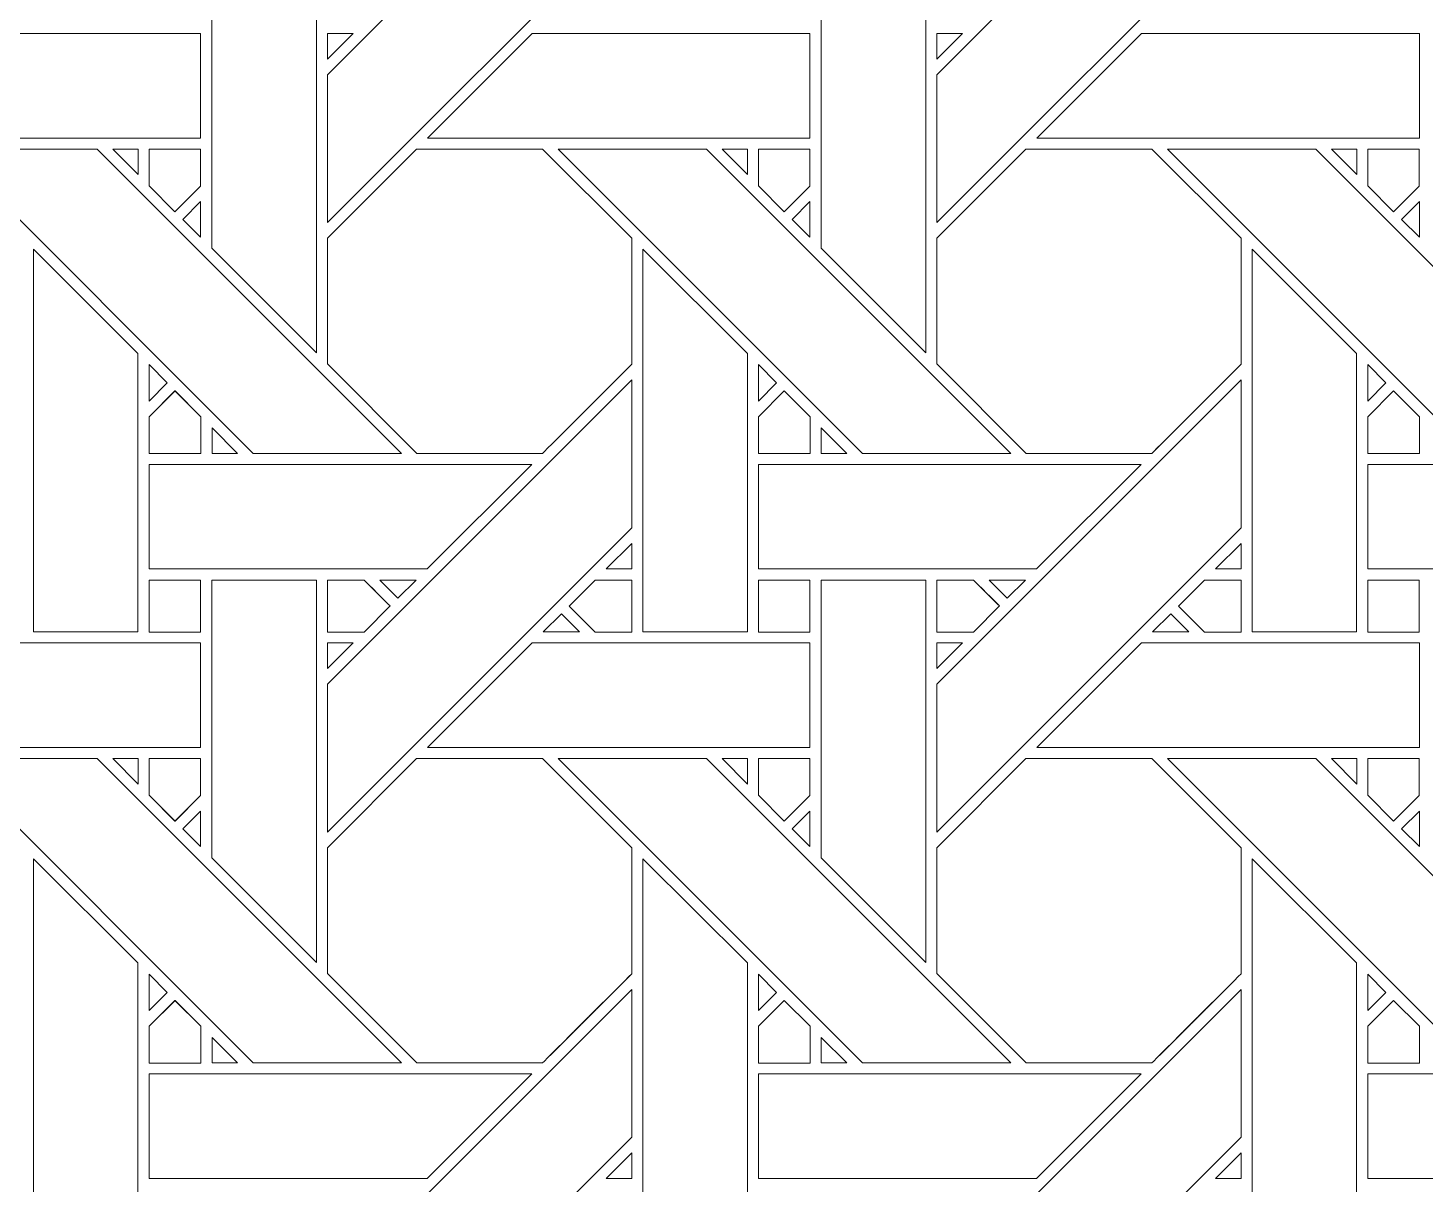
# Model space of a CAD drawing. Header units: inches. Extents: x 3.4 to 21.4, y 0.1 to 18.1.
# Drawn here: x 5.513 to 7.688, y 6.298 to 8.097 of the extents above; entities that cross this region are included whole.
import ezdxf

# ---------------------------------------------------------------- set-up
doc = ezdxf.new("R2010")
doc.units = ezdxf.units.IN
doc.header["$MEASUREMENT"] = 0
doc.layers.add('Design', color=7, linetype='Continuous', lineweight=0)

msp = doc.modelspace()

# ---------------------------------------------------------------- linework, layer by layer
at = {"layer": 'Design'}
for points, knots in [([(12.3829, 18.0948), (7.4123, 18.0948), (3.3829, 14.0653), (3.3829, 9.0948), (3.3829, 4.1242), (7.4123, 0.0948), (12.3829, 0.0948), (17.3534, 0.0948), (21.3829, 4.1242), (21.3829, 9.0948), (21.3829, 14.0653), (17.3534, 18.0948), (12.3829, 18.0948)], [0, 0, 0, 0, 1, 1, 1, 2, 2, 2, 3, 3, 3, 4, 4, 4, 4]), ([(12.3829, 17.2202), (7.8953, 17.2202), (4.2574, 13.5823), (4.2574, 9.0948), (4.2574, 4.6072), (7.8953, 0.9693), (12.3829, 0.9693), (16.8704, 0.9693), (20.5083, 4.6072), (20.5083, 9.0948), (20.5083, 13.5823), (16.8704, 17.2202), (12.3829, 17.2202)], [0, 0, 0, 0, 1, 1, 1, 2, 2, 2, 3, 3, 3, 4, 4, 4, 4]), ([(5.9793, 8.0244), (5.9793, 8.0244), (6.453, 8.498), (6.453, 8.498), (6.453, 8.498), (6.453, 8.2679), (6.453, 8.2679), (6.453, 8.2679), (5.9793, 7.7943), (5.9793, 7.7943), (5.9793, 7.7943), (5.9793, 8.0244), (5.9793, 8.0244)], [0, 0, 0, 0, 1, 1, 1, 2, 2, 2, 3, 3, 3, 4, 4, 4, 4]), ([(6.928, 8.0244), (6.928, 8.0244), (7.4017, 8.498), (7.4017, 8.498), (7.4017, 8.498), (7.4017, 8.2679), (7.4017, 8.2679), (7.4017, 8.2679), (6.928, 7.7943), (6.928, 7.7943), (6.928, 7.7943), (6.928, 8.0244), (6.928, 8.0244)], [0, 0, 0, 0, 1, 1, 1, 2, 2, 2, 3, 3, 3, 4, 4, 4, 4]), ([(5.9622, 8.1865), (5.9622, 8.1865), (5.9622, 7.5914), (5.9622, 7.5914), (5.9622, 7.5914), (5.7992, 7.7543), (5.7992, 7.7543), (5.7992, 7.7543), (5.7992, 8.1865), (5.7992, 8.1865), (5.7992, 8.1865), (5.9622, 8.1865), (5.9622, 8.1865)], [0, 0, 0, 0, 1, 1, 1, 2, 2, 2, 3, 3, 3, 4, 4, 4, 4]), ([(6.9109, 8.1865), (6.9109, 8.1865), (6.9109, 7.5914), (6.9109, 7.5914), (6.9109, 7.5914), (6.748, 7.7543), (6.748, 7.7543), (6.748, 7.7543), (6.748, 8.1865), (6.748, 8.1865), (6.748, 8.1865), (6.9109, 8.1865), (6.9109, 8.1865)], [0, 0, 0, 0, 1, 1, 1, 2, 2, 2, 3, 3, 3, 4, 4, 4, 4]), ([(5.3493, 8.0885), (5.3493, 8.0885), (5.7817, 8.0885), (5.7817, 8.0885), (5.7817, 8.0885), (5.7817, 7.9257), (5.7817, 7.9257), (5.7817, 7.9257), (5.1864, 7.9257), (5.1864, 7.9257), (5.1864, 7.9257), (5.3493, 8.0885), (5.3493, 8.0885)], [0, 0, 0, 0, 1, 1, 1, 2, 2, 2, 3, 3, 3, 4, 4, 4, 4]), ([(6.0191, 8.0885), (6.0191, 8.0885), (5.9793, 8.0487), (5.9793, 8.0487), (5.9793, 8.0487), (5.9793, 8.0885), (5.9793, 8.0885), (5.9793, 8.0885), (6.0191, 8.0885), (6.0191, 8.0885)], [0, 0, 0, 0, 1, 1, 1, 2, 2, 2, 3, 3, 3, 3]), ([(6.298, 8.0885), (6.298, 8.0885), (6.7304, 8.0885), (6.7304, 8.0885), (6.7304, 8.0885), (6.7304, 7.9257), (6.7304, 7.9257), (6.7304, 7.9257), (6.1351, 7.9257), (6.1351, 7.9257), (6.1351, 7.9257), (6.298, 8.0885), (6.298, 8.0885)], [0, 0, 0, 0, 1, 1, 1, 2, 2, 2, 3, 3, 3, 4, 4, 4, 4]), ([(6.9679, 8.0885), (6.9679, 8.0885), (6.928, 8.0487), (6.928, 8.0487), (6.928, 8.0487), (6.928, 8.0885), (6.928, 8.0885), (6.928, 8.0885), (6.9679, 8.0885), (6.9679, 8.0885)], [0, 0, 0, 0, 1, 1, 1, 2, 2, 2, 3, 3, 3, 3]), ([(7.2467, 8.0885), (7.2467, 8.0885), (7.6792, 8.0885), (7.6792, 8.0885), (7.6792, 8.0885), (7.6792, 7.9257), (7.6792, 7.9257), (7.6792, 7.9257), (7.0839, 7.9257), (7.0839, 7.9257), (7.0839, 7.9257), (7.2467, 8.0885), (7.2467, 8.0885)], [0, 0, 0, 0, 1, 1, 1, 2, 2, 2, 3, 3, 3, 4, 4, 4, 4]), ([(5.3897, 7.9086), (5.3897, 7.9086), (5.6207, 7.9086), (5.6207, 7.9086), (5.6207, 7.9086), (6.0943, 7.435), (6.0943, 7.435), (6.0943, 7.435), (5.8633, 7.435), (5.8633, 7.435), (5.8633, 7.435), (5.3897, 7.9086), (5.3897, 7.9086)], [0, 0, 0, 0, 1, 1, 1, 2, 2, 2, 3, 3, 3, 4, 4, 4, 4]), ([(5.6842, 7.9086), (5.6842, 7.9086), (5.6842, 7.8688), (5.6842, 7.8688), (5.6842, 7.8688), (5.6448, 7.9086), (5.6448, 7.9086), (5.6448, 7.9086), (5.6842, 7.9086), (5.6842, 7.9086)], [0, 0, 0, 0, 1, 1, 1, 2, 2, 2, 3, 3, 3, 3]), ([(5.7816, 7.9086), (5.7816, 7.9086), (5.7816, 7.851), (5.7816, 7.851), (5.7816, 7.851), (5.7417, 7.8111), (5.7417, 7.8111), (5.7417, 7.8111), (5.7014, 7.8514), (5.7014, 7.8514), (5.7014, 7.8514), (5.7014, 7.9086), (5.7014, 7.9086), (5.7014, 7.9086), (5.7816, 7.9086), (5.7816, 7.9086)], [0, 0, 0, 0, 1, 1, 1, 2, 2, 2, 3, 3, 3, 4, 4, 4, 5, 5, 5, 5]), ([(5.7417, 7.8111), (5.7417, 7.8111), (5.7014, 7.8514), (5.7014, 7.8514), (5.7014, 7.8514), (5.7014, 7.9086), (5.7014, 7.9086), (5.7014, 7.9086), (5.7816, 7.9086), (5.7816, 7.9086), (5.7816, 7.9086), (5.7816, 7.851), (5.7816, 7.851), (5.7816, 7.851), (5.7417, 7.8111), (5.7417, 7.8111)], [0, 0, 0, 0, 1, 1, 1, 2, 2, 2, 3, 3, 3, 4, 4, 4, 5, 5, 5, 5]), ([(6.118, 7.9086), (6.118, 7.9086), (6.3142, 7.9086), (6.3142, 7.9086), (6.3142, 7.9086), (6.4529, 7.7699), (6.4529, 7.7699), (6.4529, 7.7699), (6.4529, 7.5737), (6.4529, 7.5737), (6.4351, 7.5557), (6.3232, 7.444), (6.3142, 7.435), (6.3142, 7.435), (6.1185, 7.435), (6.1185, 7.435), (6.1185, 7.435), (5.9792, 7.5742), (5.9792, 7.5742), (5.9792, 7.5742), (5.9792, 7.7699), (5.9792, 7.7699), (5.9792, 7.7699), (6.118, 7.9086), (6.118, 7.9086)], [0, 0, 0, 0, 1, 1, 1, 2, 2, 2, 3, 3, 3, 4, 4, 4, 5, 5, 5, 6, 6, 6, 7, 7, 7, 8, 8, 8, 8]), ([(5.9792, 7.7699), (5.9792, 7.7699), (6.118, 7.9086), (6.118, 7.9086), (6.118, 7.9086), (6.3142, 7.9086), (6.3142, 7.9086), (6.3142, 7.9086), (6.4529, 7.7699), (6.4529, 7.7699), (6.4529, 7.7699), (6.4529, 7.5737), (6.4529, 7.5737), (6.4351, 7.5557), (6.3232, 7.444), (6.3142, 7.435), (6.3142, 7.435), (6.1185, 7.435), (6.1185, 7.435), (6.1185, 7.435), (5.9792, 7.5742), (5.9792, 7.5742), (5.9792, 7.5742), (5.9792, 7.7699), (5.9792, 7.7699)], [0, 0, 0, 0, 1, 1, 1, 2, 2, 2, 3, 3, 3, 4, 4, 4, 5, 5, 5, 6, 6, 6, 7, 7, 7, 8, 8, 8, 8]), ([(6.3385, 7.9086), (6.3385, 7.9086), (6.5694, 7.9086), (6.5694, 7.9086), (6.5694, 7.9086), (7.043, 7.435), (7.043, 7.435), (7.043, 7.435), (6.812, 7.435), (6.812, 7.435), (6.812, 7.435), (6.3385, 7.9086), (6.3385, 7.9086)], [0, 0, 0, 0, 1, 1, 1, 2, 2, 2, 3, 3, 3, 4, 4, 4, 4]), ([(6.633, 7.9086), (6.633, 7.9086), (6.633, 7.8688), (6.633, 7.8688), (6.633, 7.8688), (6.5935, 7.9086), (6.5935, 7.9086), (6.5935, 7.9086), (6.633, 7.9086), (6.633, 7.9086)], [0, 0, 0, 0, 1, 1, 1, 2, 2, 2, 3, 3, 3, 3]), ([(6.6501, 7.8514), (6.6501, 7.8514), (6.6501, 7.9086), (6.6501, 7.9086), (6.6501, 7.9086), (6.7304, 7.9086), (6.7304, 7.9086), (6.7304, 7.9086), (6.7304, 7.851), (6.7304, 7.851), (6.7304, 7.851), (6.6904, 7.8111), (6.6904, 7.8111), (6.6904, 7.8111), (6.6501, 7.8514), (6.6501, 7.8514)], [0, 0, 0, 0, 1, 1, 1, 2, 2, 2, 3, 3, 3, 4, 4, 4, 5, 5, 5, 5]), ([(6.6904, 7.8111), (6.6904, 7.8111), (6.6501, 7.8514), (6.6501, 7.8514), (6.6501, 7.8514), (6.6501, 7.9086), (6.6501, 7.9086), (6.6501, 7.9086), (6.7304, 7.9086), (6.7304, 7.9086), (6.7304, 7.9086), (6.7304, 7.851), (6.7304, 7.851), (6.7304, 7.851), (6.6904, 7.8111), (6.6904, 7.8111)], [0, 0, 0, 0, 1, 1, 1, 2, 2, 2, 3, 3, 3, 4, 4, 4, 5, 5, 5, 5]), ([(7.0667, 7.9086), (7.0667, 7.9086), (7.2629, 7.9086), (7.2629, 7.9086), (7.2629, 7.9086), (7.4016, 7.7699), (7.4016, 7.7699), (7.4016, 7.7699), (7.4016, 7.5737), (7.4016, 7.5737), (7.3838, 7.5557), (7.2719, 7.444), (7.2629, 7.435), (7.2629, 7.435), (7.0672, 7.435), (7.0672, 7.435), (7.0672, 7.435), (6.928, 7.5742), (6.928, 7.5742), (6.928, 7.5742), (6.928, 7.7699), (6.928, 7.7699), (6.928, 7.7699), (7.0667, 7.9086), (7.0667, 7.9086)], [0, 0, 0, 0, 1, 1, 1, 2, 2, 2, 3, 3, 3, 4, 4, 4, 5, 5, 5, 6, 6, 6, 7, 7, 7, 8, 8, 8, 8]), ([(6.928, 7.7699), (6.928, 7.7699), (7.0667, 7.9086), (7.0667, 7.9086), (7.0667, 7.9086), (7.2629, 7.9086), (7.2629, 7.9086), (7.2629, 7.9086), (7.4016, 7.7699), (7.4016, 7.7699), (7.4016, 7.7699), (7.4016, 7.5737), (7.4016, 7.5737), (7.3834, 7.5553), (7.2716, 7.4436), (7.2629, 7.435), (7.2629, 7.435), (7.0672, 7.435), (7.0672, 7.435), (7.0672, 7.435), (6.928, 7.5742), (6.928, 7.5742), (6.928, 7.5742), (6.928, 7.7699), (6.928, 7.7699)], [0, 0, 0, 0, 1, 1, 1, 2, 2, 2, 3, 3, 3, 4, 4, 4, 5, 5, 5, 6, 6, 6, 7, 7, 7, 8, 8, 8, 8]), ([(7.2872, 7.9086), (7.2872, 7.9086), (7.5181, 7.9086), (7.5181, 7.9086), (7.5181, 7.9086), (7.9918, 7.435), (7.9918, 7.435), (7.9918, 7.435), (7.7607, 7.435), (7.7607, 7.435), (7.7607, 7.435), (7.2872, 7.9086), (7.2872, 7.9086)], [0, 0, 0, 0, 1, 1, 1, 2, 2, 2, 3, 3, 3, 4, 4, 4, 4]), ([(7.5817, 7.9086), (7.5817, 7.9086), (7.5817, 7.8688), (7.5817, 7.8688), (7.5817, 7.8688), (7.5422, 7.9086), (7.5422, 7.9086), (7.5422, 7.9086), (7.5817, 7.9086), (7.5817, 7.9086)], [0, 0, 0, 0, 1, 1, 1, 2, 2, 2, 3, 3, 3, 3]), ([(7.6791, 7.9086), (7.6791, 7.9086), (7.6791, 7.851), (7.6791, 7.851), (7.6791, 7.851), (7.6392, 7.8111), (7.6392, 7.8111), (7.6392, 7.8111), (7.5988, 7.8514), (7.5988, 7.8514), (7.5988, 7.8514), (7.5988, 7.9086), (7.5988, 7.9086), (7.5988, 7.9086), (7.6791, 7.9086), (7.6791, 7.9086)], [0, 0, 0, 0, 1, 1, 1, 2, 2, 2, 3, 3, 3, 4, 4, 4, 5, 5, 5, 5]), ([(7.6392, 7.8111), (7.6392, 7.8111), (7.5988, 7.8514), (7.5988, 7.8514), (7.5988, 7.8514), (7.5988, 7.9086), (7.5988, 7.9086), (7.5988, 7.9086), (7.6791, 7.9086), (7.6791, 7.9086), (7.6791, 7.9086), (7.6791, 7.851), (7.6791, 7.851), (7.6791, 7.851), (7.6392, 7.8111), (7.6392, 7.8111)], [0, 0, 0, 0, 1, 1, 1, 2, 2, 2, 3, 3, 3, 4, 4, 4, 5, 5, 5, 5]), ([(5.7817, 7.8268), (5.7817, 7.8268), (5.7817, 7.7716), (5.7817, 7.7716), (5.7817, 7.7716), (5.7539, 7.799), (5.7539, 7.799), (5.7539, 7.799), (5.7817, 7.8268), (5.7817, 7.8268)], [0, 0, 0, 0, 1, 1, 1, 2, 2, 2, 3, 3, 3, 3]), ([(6.7304, 7.8268), (6.7304, 7.8268), (6.7304, 7.7716), (6.7304, 7.7716), (6.7304, 7.7716), (6.7027, 7.799), (6.7027, 7.799), (6.7027, 7.799), (6.7304, 7.8268), (6.7304, 7.8268)], [0, 0, 0, 0, 1, 1, 1, 2, 2, 2, 3, 3, 3, 3]), ([(7.6792, 7.8268), (7.6792, 7.8268), (7.6792, 7.7716), (7.6792, 7.7716), (7.6792, 7.7716), (7.6514, 7.799), (7.6514, 7.799), (7.6514, 7.799), (7.6792, 7.8268), (7.6792, 7.8268)], [0, 0, 0, 0, 1, 1, 1, 2, 2, 2, 3, 3, 3, 3]), ([(5.6841, 7.5906), (5.6841, 7.5906), (5.6841, 7.157), (5.6841, 7.157), (5.6841, 7.157), (5.5214, 7.157), (5.5214, 7.157), (5.5214, 7.157), (5.5214, 7.7528), (5.5214, 7.7528), (5.5214, 7.7528), (5.6841, 7.5906), (5.6841, 7.5906)], [0, 0, 0, 0, 1, 1, 1, 2, 2, 2, 3, 3, 3, 4, 4, 4, 4]), ([(6.6329, 7.5906), (6.6329, 7.5906), (6.6329, 7.157), (6.6329, 7.157), (6.6329, 7.157), (6.4701, 7.157), (6.4701, 7.157), (6.4701, 7.157), (6.4701, 7.7528), (6.4701, 7.7528), (6.4701, 7.7528), (6.6329, 7.5906), (6.6329, 7.5906)], [0, 0, 0, 0, 1, 1, 1, 2, 2, 2, 3, 3, 3, 4, 4, 4, 4]), ([(7.5816, 7.5906), (7.5816, 7.5906), (7.5816, 7.157), (7.5816, 7.157), (7.5816, 7.157), (7.4188, 7.157), (7.4188, 7.157), (7.4188, 7.157), (7.4188, 7.7528), (7.4188, 7.7528), (7.4188, 7.7528), (7.5816, 7.5906), (7.5816, 7.5906)], [0, 0, 0, 0, 1, 1, 1, 2, 2, 2, 3, 3, 3, 4, 4, 4, 4]), ([(5.7296, 7.5446), (5.7296, 7.5446), (5.7015, 7.5164), (5.7015, 7.5164), (5.7015, 7.5164), (5.7015, 7.5732), (5.7015, 7.5732), (5.7015, 7.5732), (5.7296, 7.5446), (5.7296, 7.5446)], [0, 0, 0, 0, 1, 1, 1, 2, 2, 2, 3, 3, 3, 3]), ([(6.6502, 7.5164), (6.6502, 7.5164), (6.6502, 7.5732), (6.6502, 7.5732), (6.6502, 7.5732), (6.6784, 7.5446), (6.6784, 7.5446), (6.6784, 7.5446), (6.6502, 7.5164), (6.6502, 7.5164)], [0, 0, 0, 0, 1, 1, 1, 2, 2, 2, 3, 3, 3, 3]), ([(7.5989, 7.5164), (7.5989, 7.5164), (7.5989, 7.5732), (7.5989, 7.5732), (7.5989, 7.5732), (7.6271, 7.5446), (7.6271, 7.5446), (7.6271, 7.5446), (7.5989, 7.5164), (7.5989, 7.5164)], [0, 0, 0, 0, 1, 1, 1, 2, 2, 2, 3, 3, 3, 3]), ([(5.9793, 7.0756), (5.9793, 7.0756), (6.453, 7.5492), (6.453, 7.5492), (6.453, 7.5492), (6.453, 7.3192), (6.453, 7.3192), (6.453, 7.3192), (5.9793, 6.8455), (5.9793, 6.8455), (5.9793, 6.8455), (5.9793, 7.0756), (5.9793, 7.0756)], [0, 0, 0, 0, 1, 1, 1, 2, 2, 2, 3, 3, 3, 4, 4, 4, 4]), ([(6.928, 7.0756), (6.928, 7.0756), (7.4017, 7.5492), (7.4017, 7.5492), (7.4017, 7.5492), (7.4017, 7.3192), (7.4017, 7.3192), (7.4017, 7.3192), (6.928, 6.8455), (6.928, 6.8455), (6.928, 6.8455), (6.928, 7.0756), (6.928, 7.0756)], [0, 0, 0, 0, 1, 1, 1, 2, 2, 2, 3, 3, 3, 4, 4, 4, 4]), ([(5.7014, 7.4347), (5.7014, 7.4347), (5.7014, 7.492), (5.7014, 7.492), (5.7014, 7.492), (5.7416, 7.5323), (5.7416, 7.5323), (5.7416, 7.5323), (5.782, 7.492), (5.782, 7.492), (5.782, 7.492), (5.782, 7.4347), (5.782, 7.4347), (5.782, 7.4347), (5.7014, 7.4347), (5.7014, 7.4347)], [0, 0, 0, 0, 1, 1, 1, 2, 2, 2, 3, 3, 3, 4, 4, 4, 5, 5, 5, 5]), ([(5.7014, 7.492), (5.7014, 7.492), (5.7418, 7.5323), (5.7418, 7.5323), (5.7418, 7.5323), (5.782, 7.492), (5.782, 7.492), (5.782, 7.492), (5.782, 7.4347), (5.782, 7.4347), (5.782, 7.4347), (5.7014, 7.4347), (5.7014, 7.4347), (5.7014, 7.4347), (5.7014, 7.492), (5.7014, 7.492)], [0, 0, 0, 0, 1, 1, 1, 2, 2, 2, 3, 3, 3, 4, 4, 4, 5, 5, 5, 5]), ([(6.6501, 7.4347), (6.6501, 7.4347), (6.6501, 7.492), (6.6501, 7.492), (6.6501, 7.492), (6.6904, 7.5323), (6.6904, 7.5323), (6.6904, 7.5323), (6.7308, 7.492), (6.7308, 7.492), (6.7308, 7.492), (6.7308, 7.4347), (6.7308, 7.4347), (6.7308, 7.4347), (6.6501, 7.4347), (6.6501, 7.4347)], [0, 0, 0, 0, 1, 1, 1, 2, 2, 2, 3, 3, 3, 4, 4, 4, 5, 5, 5, 5]), ([(6.6904, 7.5323), (6.6904, 7.5323), (6.7308, 7.492), (6.7308, 7.492), (6.7308, 7.492), (6.7308, 7.4347), (6.7308, 7.4347), (6.7308, 7.4347), (6.6501, 7.4347), (6.6501, 7.4347), (6.6501, 7.4347), (6.6501, 7.492), (6.6501, 7.492), (6.6501, 7.492), (6.6904, 7.5323), (6.6904, 7.5323)], [0, 0, 0, 0, 1, 1, 1, 2, 2, 2, 3, 3, 3, 4, 4, 4, 5, 5, 5, 5]), ([(7.5989, 7.4347), (7.5989, 7.4347), (7.5989, 7.492), (7.5989, 7.492), (7.5989, 7.492), (7.6392, 7.5323), (7.6392, 7.5323), (7.6392, 7.5323), (7.6795, 7.492), (7.6795, 7.492), (7.6795, 7.492), (7.6795, 7.4347), (7.6795, 7.4347), (7.6795, 7.4347), (7.5989, 7.4347), (7.5989, 7.4347)], [0, 0, 0, 0, 1, 1, 1, 2, 2, 2, 3, 3, 3, 4, 4, 4, 5, 5, 5, 5]), ([(7.5989, 7.4347), (7.5989, 7.4347), (7.5989, 7.492), (7.5989, 7.492), (7.5989, 7.492), (7.6392, 7.5323), (7.6392, 7.5323), (7.6392, 7.5323), (7.6795, 7.492), (7.6795, 7.492), (7.6795, 7.492), (7.6795, 7.4347), (7.6795, 7.4347), (7.6795, 7.4347), (7.5989, 7.4347), (7.5989, 7.4347)], [0, 0, 0, 0, 1, 1, 1, 2, 2, 2, 3, 3, 3, 4, 4, 4, 5, 5, 5, 5]), ([(5.8391, 7.4349), (5.8391, 7.4349), (5.7994, 7.4349), (5.7994, 7.4349), (5.7994, 7.4349), (5.7994, 7.4747), (5.7994, 7.4747), (5.7994, 7.4747), (5.8391, 7.4349), (5.8391, 7.4349)], [0, 0, 0, 0, 1, 1, 1, 2, 2, 2, 3, 3, 3, 3]), ([(6.7878, 7.4349), (6.7878, 7.4349), (6.7481, 7.4349), (6.7481, 7.4349), (6.7481, 7.4349), (6.7481, 7.4747), (6.7481, 7.4747), (6.7481, 7.4747), (6.7878, 7.4349), (6.7878, 7.4349)], [0, 0, 0, 0, 1, 1, 1, 2, 2, 2, 3, 3, 3, 3]), ([(5.7015, 7.255), (5.7015, 7.255), (5.7015, 7.4177), (5.7015, 7.4177), (5.7015, 7.4177), (6.2972, 7.4177), (6.2972, 7.4177), (6.2972, 7.4177), (6.1344, 7.255), (6.1344, 7.255), (6.1344, 7.255), (5.7015, 7.255), (5.7015, 7.255)], [0, 0, 0, 0, 1, 1, 1, 2, 2, 2, 3, 3, 3, 4, 4, 4, 4]), ([(6.6502, 7.255), (6.6502, 7.255), (6.6502, 7.4177), (6.6502, 7.4177), (6.6502, 7.4177), (7.2459, 7.4177), (7.2459, 7.4177), (7.2459, 7.4177), (7.0831, 7.255), (7.0831, 7.255), (7.0831, 7.255), (6.6502, 7.255), (6.6502, 7.255)], [0, 0, 0, 0, 1, 1, 1, 2, 2, 2, 3, 3, 3, 4, 4, 4, 4]), ([(7.5989, 7.255), (7.5989, 7.255), (7.5989, 7.4177), (7.5989, 7.4177), (7.5989, 7.4177), (8.1946, 7.4177), (8.1946, 7.4177), (8.1946, 7.4177), (8.0319, 7.255), (8.0319, 7.255), (8.0319, 7.255), (7.5989, 7.255), (7.5989, 7.255)], [0, 0, 0, 0, 1, 1, 1, 2, 2, 2, 3, 3, 3, 4, 4, 4, 4]), ([(6.4132, 7.255), (6.4132, 7.255), (6.453, 7.2948), (6.453, 7.2948), (6.453, 7.2948), (6.453, 7.255), (6.453, 7.255), (6.453, 7.255), (6.4132, 7.255), (6.4132, 7.255)], [0, 0, 0, 0, 1, 1, 1, 2, 2, 2, 3, 3, 3, 3]), ([(7.3619, 7.255), (7.3619, 7.255), (7.4017, 7.2948), (7.4017, 7.2948), (7.4017, 7.2948), (7.4017, 7.255), (7.4017, 7.255), (7.4017, 7.255), (7.3619, 7.255), (7.3619, 7.255)], [0, 0, 0, 0, 1, 1, 1, 2, 2, 2, 3, 3, 3, 3]), ([(5.7014, 7.1569), (5.7014, 7.1569), (5.7014, 7.2377), (5.7014, 7.2377), (5.7014, 7.2377), (5.7816, 7.2377), (5.7816, 7.2377), (5.7816, 7.2377), (5.7816, 7.1569), (5.7816, 7.1569), (5.7816, 7.1569), (5.7014, 7.1569), (5.7014, 7.1569)], [0, 0, 0, 0, 1, 1, 1, 2, 2, 2, 3, 3, 3, 4, 4, 4, 4]), ([(5.7014, 7.2377), (5.7014, 7.2377), (5.7816, 7.2377), (5.7816, 7.2377), (5.7816, 7.2377), (5.7816, 7.1569), (5.7816, 7.1569), (5.7816, 7.1569), (5.7014, 7.1569), (5.7014, 7.1569), (5.7014, 7.1569), (5.7014, 7.2377), (5.7014, 7.2377)], [0, 0, 0, 0, 1, 1, 1, 2, 2, 2, 3, 3, 3, 4, 4, 4, 4]), ([(5.9622, 7.2377), (5.9622, 7.2377), (5.9622, 6.6426), (5.9622, 6.6426), (5.9622, 6.6426), (5.7992, 6.8055), (5.7992, 6.8055), (5.7992, 6.8055), (5.7992, 7.2377), (5.7992, 7.2377), (5.7992, 7.2377), (5.9622, 7.2377), (5.9622, 7.2377)], [0, 0, 0, 0, 1, 1, 1, 2, 2, 2, 3, 3, 3, 4, 4, 4, 4]), ([(6.0363, 7.2377), (6.0414, 7.2326), (6.0722, 7.2018), (6.0766, 7.1974), (6.0766, 7.1974), (6.0362, 7.1569), (6.0362, 7.1569), (6.0362, 7.1569), (5.9792, 7.1569), (5.9792, 7.1569), (5.9792, 7.1569), (5.9792, 7.2377), (5.9792, 7.2377), (5.9792, 7.2377), (6.0363, 7.2377), (6.0363, 7.2377)], [0, 0, 0, 0, 1, 1, 1, 2, 2, 2, 3, 3, 3, 4, 4, 4, 5, 5, 5, 5]), ([(6.0766, 7.1974), (6.0766, 7.1974), (6.0362, 7.1569), (6.0362, 7.1569), (6.0362, 7.1569), (5.9792, 7.1569), (5.9792, 7.1569), (5.9792, 7.1569), (5.9792, 7.2377), (5.9792, 7.2377), (5.9792, 7.2377), (6.0363, 7.2377), (6.0363, 7.2377), (6.0415, 7.2325), (6.0723, 7.2017), (6.0766, 7.1974)], [0, 0, 0, 0, 1, 1, 1, 2, 2, 2, 3, 3, 3, 4, 4, 4, 5, 5, 5, 5]), ([(6.0607, 7.2377), (6.0607, 7.2377), (6.1172, 7.2377), (6.1172, 7.2377), (6.1172, 7.2377), (6.0889, 7.2096), (6.0889, 7.2096), (6.0889, 7.2096), (6.0607, 7.2377), (6.0607, 7.2377)], [0, 0, 0, 0, 1, 1, 1, 2, 2, 2, 3, 3, 3, 3]), ([(6.3958, 7.1569), (6.3958, 7.1569), (6.3554, 7.1973), (6.3554, 7.1973), (6.3554, 7.1973), (6.3959, 7.2377), (6.3959, 7.2377), (6.3959, 7.2377), (6.4529, 7.2377), (6.4529, 7.2377), (6.4529, 7.2377), (6.4529, 7.1569), (6.4529, 7.1569), (6.4529, 7.1569), (6.3958, 7.1569), (6.3958, 7.1569)], [0, 0, 0, 0, 1, 1, 1, 2, 2, 2, 3, 3, 3, 4, 4, 4, 5, 5, 5, 5]), ([(6.3554, 7.1973), (6.3554, 7.1973), (6.3959, 7.2377), (6.3959, 7.2377), (6.3959, 7.2377), (6.4529, 7.2377), (6.4529, 7.2377), (6.4529, 7.2377), (6.4529, 7.1569), (6.4529, 7.1569), (6.4529, 7.1569), (6.3958, 7.1569), (6.3958, 7.1569), (6.3958, 7.1569), (6.3554, 7.1973), (6.3554, 7.1973)], [0, 0, 0, 0, 1, 1, 1, 2, 2, 2, 3, 3, 3, 4, 4, 4, 5, 5, 5, 5]), ([(6.6501, 7.1569), (6.6501, 7.1569), (6.6501, 7.2377), (6.6501, 7.2377), (6.6501, 7.2377), (6.7304, 7.2377), (6.7304, 7.2377), (6.7304, 7.2377), (6.7304, 7.1569), (6.7304, 7.1569), (6.7304, 7.1569), (6.6501, 7.1569), (6.6501, 7.1569)], [0, 0, 0, 0, 1, 1, 1, 2, 2, 2, 3, 3, 3, 4, 4, 4, 4]), ([(6.6501, 7.2377), (6.6501, 7.2377), (6.7304, 7.2377), (6.7304, 7.2377), (6.7304, 7.2377), (6.7304, 7.1569), (6.7304, 7.1569), (6.7304, 7.1569), (6.6501, 7.1569), (6.6501, 7.1569), (6.6501, 7.1569), (6.6501, 7.2377), (6.6501, 7.2377)], [0, 0, 0, 0, 1, 1, 1, 2, 2, 2, 3, 3, 3, 4, 4, 4, 4]), ([(6.9109, 7.2377), (6.9109, 7.2377), (6.9109, 6.6426), (6.9109, 6.6426), (6.9109, 6.6426), (6.748, 6.8055), (6.748, 6.8055), (6.748, 6.8055), (6.748, 7.2377), (6.748, 7.2377), (6.748, 7.2377), (6.9109, 7.2377), (6.9109, 7.2377)], [0, 0, 0, 0, 1, 1, 1, 2, 2, 2, 3, 3, 3, 4, 4, 4, 4]), ([(6.985, 7.2377), (6.9902, 7.2326), (7.021, 7.2018), (7.0254, 7.1974), (7.0254, 7.1974), (6.985, 7.1569), (6.985, 7.1569), (6.985, 7.1569), (6.928, 7.1569), (6.928, 7.1569), (6.928, 7.1569), (6.928, 7.2377), (6.928, 7.2377), (6.928, 7.2377), (6.985, 7.2377), (6.985, 7.2377)], [0, 0, 0, 0, 1, 1, 1, 2, 2, 2, 3, 3, 3, 4, 4, 4, 5, 5, 5, 5]), ([(7.0098, 7.213), (7.0098, 7.213), (7.0254, 7.1974), (7.0254, 7.1974), (7.0254, 7.1974), (6.985, 7.1569), (6.985, 7.1569), (6.985, 7.1569), (6.928, 7.1569), (6.928, 7.1569), (6.928, 7.1569), (6.928, 7.2377), (6.928, 7.2377), (6.928, 7.2377), (6.985, 7.2377), (6.985, 7.2377), (6.9904, 7.2323), (7.0005, 7.2224), (7.0098, 7.213)], [0, 0, 0, 0, 1, 1, 1, 2, 2, 2, 3, 3, 3, 4, 4, 4, 5, 5, 5, 6, 6, 6, 6]), ([(7.0095, 7.2377), (7.0095, 7.2377), (7.0659, 7.2377), (7.0659, 7.2377), (7.0659, 7.2377), (7.0376, 7.2096), (7.0376, 7.2096), (7.0376, 7.2096), (7.0095, 7.2377), (7.0095, 7.2377)], [0, 0, 0, 0, 1, 1, 1, 2, 2, 2, 3, 3, 3, 3]), ([(7.3445, 7.1569), (7.3445, 7.1569), (7.3042, 7.1973), (7.3042, 7.1973), (7.3042, 7.1973), (7.3446, 7.2377), (7.3446, 7.2377), (7.3446, 7.2377), (7.4017, 7.2377), (7.4017, 7.2377), (7.4017, 7.2377), (7.4017, 7.1569), (7.4017, 7.1569), (7.4017, 7.1569), (7.3445, 7.1569), (7.3445, 7.1569)], [0, 0, 0, 0, 1, 1, 1, 2, 2, 2, 3, 3, 3, 4, 4, 4, 5, 5, 5, 5]), ([(7.3042, 7.1973), (7.3042, 7.1973), (7.3446, 7.2377), (7.3446, 7.2377), (7.3446, 7.2377), (7.4017, 7.2377), (7.4017, 7.2377), (7.4017, 7.2377), (7.4017, 7.1569), (7.4017, 7.1569), (7.4017, 7.1569), (7.3445, 7.1569), (7.3445, 7.1569), (7.3445, 7.1569), (7.3042, 7.1973), (7.3042, 7.1973)], [0, 0, 0, 0, 1, 1, 1, 2, 2, 2, 3, 3, 3, 4, 4, 4, 5, 5, 5, 5]), ([(7.5989, 7.1569), (7.5989, 7.1569), (7.5989, 7.2377), (7.5989, 7.2377), (7.5989, 7.2377), (7.6791, 7.2377), (7.6791, 7.2377), (7.6791, 7.2377), (7.6791, 7.1569), (7.6791, 7.1569), (7.6791, 7.1569), (7.5989, 7.1569), (7.5989, 7.1569)], [0, 0, 0, 0, 1, 1, 1, 2, 2, 2, 3, 3, 3, 4, 4, 4, 4]), ([(7.5989, 7.2377), (7.5989, 7.2377), (7.6791, 7.2377), (7.6791, 7.2377), (7.6791, 7.2377), (7.6791, 7.1569), (7.6791, 7.1569), (7.6791, 7.1569), (7.5989, 7.1569), (7.5989, 7.1569), (7.5989, 7.1569), (7.5989, 7.2377), (7.5989, 7.2377)], [0, 0, 0, 0, 1, 1, 1, 2, 2, 2, 3, 3, 3, 4, 4, 4, 4]), ([(6.3716, 7.157), (6.3716, 7.157), (6.3151, 7.157), (6.3151, 7.157), (6.3151, 7.157), (6.3434, 7.1852), (6.3434, 7.1852), (6.3434, 7.1852), (6.3716, 7.157), (6.3716, 7.157)], [0, 0, 0, 0, 1, 1, 1, 2, 2, 2, 3, 3, 3, 3]), ([(7.3204, 7.157), (7.3204, 7.157), (7.2639, 7.157), (7.2639, 7.157), (7.2639, 7.157), (7.2921, 7.1852), (7.2921, 7.1852), (7.2921, 7.1852), (7.3204, 7.157), (7.3204, 7.157)], [0, 0, 0, 0, 1, 1, 1, 2, 2, 2, 3, 3, 3, 3]), ([(5.3493, 7.1398), (5.3493, 7.1398), (5.7817, 7.1398), (5.7817, 7.1398), (5.7817, 7.1398), (5.7817, 6.977), (5.7817, 6.977), (5.7817, 6.977), (5.1864, 6.977), (5.1864, 6.977), (5.1864, 6.977), (5.3493, 7.1398), (5.3493, 7.1398)], [0, 0, 0, 0, 1, 1, 1, 2, 2, 2, 3, 3, 3, 4, 4, 4, 4]), ([(6.0191, 7.1398), (6.0191, 7.1398), (5.9793, 7.1), (5.9793, 7.1), (5.9793, 7.1), (5.9793, 7.1398), (5.9793, 7.1398), (5.9793, 7.1398), (6.0191, 7.1398), (6.0191, 7.1398)], [0, 0, 0, 0, 1, 1, 1, 2, 2, 2, 3, 3, 3, 3]), ([(6.298, 7.1398), (6.298, 7.1398), (6.7304, 7.1398), (6.7304, 7.1398), (6.7304, 7.1398), (6.7304, 6.977), (6.7304, 6.977), (6.7304, 6.977), (6.1351, 6.977), (6.1351, 6.977), (6.1351, 6.977), (6.298, 7.1398), (6.298, 7.1398)], [0, 0, 0, 0, 1, 1, 1, 2, 2, 2, 3, 3, 3, 4, 4, 4, 4]), ([(6.9679, 7.1398), (6.9679, 7.1398), (6.928, 7.1), (6.928, 7.1), (6.928, 7.1), (6.928, 7.1398), (6.928, 7.1398), (6.928, 7.1398), (6.9679, 7.1398), (6.9679, 7.1398)], [0, 0, 0, 0, 1, 1, 1, 2, 2, 2, 3, 3, 3, 3]), ([(7.0839, 6.977), (7.0839, 6.977), (7.2467, 7.1398), (7.2467, 7.1398), (7.2467, 7.1398), (7.6792, 7.1398), (7.6792, 7.1398), (7.6792, 7.1398), (7.6792, 6.977), (7.6792, 6.977), (7.6792, 6.977), (7.0839, 6.977), (7.0839, 6.977)], [0, 0, 0, 0, 1, 1, 1, 2, 2, 2, 3, 3, 3, 4, 4, 4, 4]), ([(5.3897, 6.9599), (5.3897, 6.9599), (5.6207, 6.9599), (5.6207, 6.9599), (5.6207, 6.9599), (6.0943, 6.4862), (6.0943, 6.4862), (6.0943, 6.4862), (5.8633, 6.4862), (5.8633, 6.4862), (5.8633, 6.4862), (5.3897, 6.9599), (5.3897, 6.9599)], [0, 0, 0, 0, 1, 1, 1, 2, 2, 2, 3, 3, 3, 4, 4, 4, 4]), ([(5.6842, 6.9599), (5.6842, 6.9599), (5.6842, 6.9201), (5.6842, 6.9201), (5.6842, 6.9201), (5.6448, 6.9599), (5.6448, 6.9599), (5.6448, 6.9599), (5.6842, 6.9599), (5.6842, 6.9599)], [0, 0, 0, 0, 1, 1, 1, 2, 2, 2, 3, 3, 3, 3]), ([(5.7816, 6.9599), (5.7816, 6.9599), (5.7816, 6.9023), (5.7816, 6.9023), (5.7816, 6.9023), (5.7416, 6.8623), (5.7416, 6.8623), (5.7416, 6.8623), (5.7014, 6.9027), (5.7014, 6.9027), (5.7014, 6.9027), (5.7014, 6.9599), (5.7014, 6.9599), (5.7014, 6.9599), (5.7816, 6.9599), (5.7816, 6.9599)], [0, 0, 0, 0, 1, 1, 1, 2, 2, 2, 3, 3, 3, 4, 4, 4, 5, 5, 5, 5]), ([(5.7418, 6.8623), (5.7418, 6.8623), (5.7014, 6.9027), (5.7014, 6.9027), (5.7014, 6.9027), (5.7014, 6.9599), (5.7014, 6.9599), (5.7014, 6.9599), (5.7816, 6.9599), (5.7816, 6.9599), (5.7816, 6.9599), (5.7816, 6.9023), (5.7816, 6.9023), (5.7816, 6.9023), (5.7418, 6.8623), (5.7418, 6.8623)], [0, 0, 0, 0, 1, 1, 1, 2, 2, 2, 3, 3, 3, 4, 4, 4, 5, 5, 5, 5]), ([(6.1179, 6.9598), (6.1179, 6.9598), (6.3142, 6.9598), (6.3142, 6.9598), (6.3142, 6.9598), (6.4529, 6.8211), (6.4529, 6.8211), (6.4529, 6.8211), (6.4529, 6.6249), (6.4529, 6.6249), (6.4351, 6.607), (6.3232, 6.4952), (6.3142, 6.4862), (6.3142, 6.4862), (6.1185, 6.4862), (6.1185, 6.4862), (6.1185, 6.4862), (5.9792, 6.6255), (5.9792, 6.6255), (5.9792, 6.6255), (5.9792, 6.8211), (5.9792, 6.8211), (5.9792, 6.8211), (6.1179, 6.9598), (6.1179, 6.9598)], [0, 0, 0, 0, 1, 1, 1, 2, 2, 2, 3, 3, 3, 4, 4, 4, 5, 5, 5, 6, 6, 6, 7, 7, 7, 8, 8, 8, 8]), ([(5.9792, 6.8211), (5.9792, 6.8211), (6.1179, 6.9598), (6.1179, 6.9598), (6.1179, 6.9598), (6.3142, 6.9598), (6.3142, 6.9598), (6.3142, 6.9598), (6.4529, 6.8211), (6.4529, 6.8211), (6.4529, 6.8211), (6.4529, 6.6249), (6.4529, 6.6249), (6.4349, 6.6067), (6.323, 6.495), (6.3142, 6.4862), (6.3142, 6.4862), (6.1185, 6.4862), (6.1185, 6.4862), (6.1185, 6.4862), (5.9792, 6.6255), (5.9792, 6.6255), (5.9792, 6.6255), (5.9792, 6.8211), (5.9792, 6.8211)], [0, 0, 0, 0, 1, 1, 1, 2, 2, 2, 3, 3, 3, 4, 4, 4, 5, 5, 5, 6, 6, 6, 7, 7, 7, 8, 8, 8, 8]), ([(6.3385, 6.9599), (6.3385, 6.9599), (6.5694, 6.9599), (6.5694, 6.9599), (6.5694, 6.9599), (7.043, 6.4862), (7.043, 6.4862), (7.043, 6.4862), (6.812, 6.4862), (6.812, 6.4862), (6.812, 6.4862), (6.3385, 6.9599), (6.3385, 6.9599)], [0, 0, 0, 0, 1, 1, 1, 2, 2, 2, 3, 3, 3, 4, 4, 4, 4]), ([(6.633, 6.9599), (6.633, 6.9599), (6.633, 6.92), (6.633, 6.92), (6.633, 6.92), (6.5935, 6.9599), (6.5935, 6.9599), (6.5935, 6.9599), (6.633, 6.9599), (6.633, 6.9599)], [0, 0, 0, 0, 1, 1, 1, 2, 2, 2, 3, 3, 3, 3]), ([(6.6501, 6.9027), (6.6501, 6.9027), (6.6501, 6.9599), (6.6501, 6.9599), (6.6501, 6.9599), (6.7304, 6.9599), (6.7304, 6.9599), (6.7304, 6.9599), (6.7304, 6.9023), (6.7304, 6.9023), (6.7304, 6.9023), (6.6904, 6.8623), (6.6904, 6.8623), (6.6904, 6.8623), (6.6501, 6.9027), (6.6501, 6.9027)], [0, 0, 0, 0, 1, 1, 1, 2, 2, 2, 3, 3, 3, 4, 4, 4, 5, 5, 5, 5]), ([(6.6904, 6.8623), (6.6904, 6.8623), (6.6501, 6.9027), (6.6501, 6.9027), (6.6501, 6.9027), (6.6501, 6.9599), (6.6501, 6.9599), (6.6501, 6.9599), (6.7304, 6.9599), (6.7304, 6.9599), (6.7304, 6.9599), (6.7304, 6.9023), (6.7304, 6.9023), (6.7304, 6.9023), (6.6904, 6.8623), (6.6904, 6.8623)], [0, 0, 0, 0, 1, 1, 1, 2, 2, 2, 3, 3, 3, 4, 4, 4, 5, 5, 5, 5]), ([(7.0667, 6.9598), (7.0667, 6.9598), (7.2629, 6.9598), (7.2629, 6.9598), (7.2629, 6.9598), (7.4016, 6.8211), (7.4016, 6.8211), (7.4016, 6.8211), (7.4016, 6.6249), (7.4016, 6.6249), (7.3838, 6.607), (7.2719, 6.4952), (7.2629, 6.4862), (7.2629, 6.4862), (7.0672, 6.4862), (7.0672, 6.4862), (7.0672, 6.4862), (6.928, 6.6255), (6.928, 6.6255), (6.928, 6.6255), (6.928, 6.8211), (6.928, 6.8211), (6.928, 6.8211), (7.0667, 6.9598), (7.0667, 6.9598)], [0, 0, 0, 0, 1, 1, 1, 2, 2, 2, 3, 3, 3, 4, 4, 4, 5, 5, 5, 6, 6, 6, 7, 7, 7, 8, 8, 8, 8]), ([(6.928, 6.8211), (6.928, 6.8211), (7.0667, 6.9598), (7.0667, 6.9598), (7.0667, 6.9598), (7.2629, 6.9598), (7.2629, 6.9598), (7.2629, 6.9598), (7.4016, 6.8211), (7.4016, 6.8211), (7.4016, 6.8211), (7.4016, 6.6249), (7.4016, 6.6249), (7.3836, 6.6068), (7.2717, 6.4951), (7.2629, 6.4862), (7.2629, 6.4862), (7.0672, 6.4862), (7.0672, 6.4862), (7.0672, 6.4862), (6.928, 6.6255), (6.928, 6.6255), (6.928, 6.6255), (6.928, 6.8211), (6.928, 6.8211)], [0, 0, 0, 0, 1, 1, 1, 2, 2, 2, 3, 3, 3, 4, 4, 4, 5, 5, 5, 6, 6, 6, 7, 7, 7, 8, 8, 8, 8]), ([(7.2872, 6.9599), (7.2872, 6.9599), (7.5181, 6.9599), (7.5181, 6.9599), (7.5181, 6.9599), (7.9918, 6.4862), (7.9918, 6.4862), (7.9918, 6.4862), (7.7607, 6.4862), (7.7607, 6.4862), (7.7607, 6.4862), (7.2872, 6.9599), (7.2872, 6.9599)], [0, 0, 0, 0, 1, 1, 1, 2, 2, 2, 3, 3, 3, 4, 4, 4, 4]), ([(7.5817, 6.9599), (7.5817, 6.9599), (7.5817, 6.92), (7.5817, 6.92), (7.5817, 6.92), (7.5422, 6.9599), (7.5422, 6.9599), (7.5422, 6.9599), (7.5817, 6.9599), (7.5817, 6.9599)], [0, 0, 0, 0, 1, 1, 1, 2, 2, 2, 3, 3, 3, 3]), ([(7.6791, 6.9599), (7.6791, 6.9599), (7.6791, 6.9023), (7.6791, 6.9023), (7.6791, 6.9023), (7.6392, 6.8623), (7.6392, 6.8623), (7.6392, 6.8623), (7.5988, 6.9027), (7.5988, 6.9027), (7.5988, 6.9027), (7.5988, 6.9599), (7.5988, 6.9599), (7.5988, 6.9599), (7.6791, 6.9599), (7.6791, 6.9599)], [0, 0, 0, 0, 1, 1, 1, 2, 2, 2, 3, 3, 3, 4, 4, 4, 5, 5, 5, 5]), ([(7.6392, 6.8623), (7.6392, 6.8623), (7.5988, 6.9027), (7.5988, 6.9027), (7.5988, 6.9027), (7.5988, 6.9599), (7.5988, 6.9599), (7.5988, 6.9599), (7.6791, 6.9599), (7.6791, 6.9599), (7.6791, 6.9599), (7.6791, 6.9023), (7.6791, 6.9023), (7.6791, 6.9023), (7.6392, 6.8623), (7.6392, 6.8623)], [0, 0, 0, 0, 1, 1, 1, 2, 2, 2, 3, 3, 3, 4, 4, 4, 5, 5, 5, 5]), ([(5.7817, 6.878), (5.7817, 6.878), (5.7817, 6.8229), (5.7817, 6.8229), (5.7817, 6.8229), (5.7539, 6.8503), (5.7539, 6.8503), (5.7539, 6.8503), (5.7817, 6.878), (5.7817, 6.878)], [0, 0, 0, 0, 1, 1, 1, 2, 2, 2, 3, 3, 3, 3]), ([(6.7304, 6.878), (6.7304, 6.878), (6.7304, 6.8229), (6.7304, 6.8229), (6.7304, 6.8229), (6.7027, 6.8503), (6.7027, 6.8503), (6.7027, 6.8503), (6.7304, 6.878), (6.7304, 6.878)], [0, 0, 0, 0, 1, 1, 1, 2, 2, 2, 3, 3, 3, 3]), ([(7.6792, 6.878), (7.6792, 6.878), (7.6792, 6.8229), (7.6792, 6.8229), (7.6792, 6.8229), (7.6514, 6.8503), (7.6514, 6.8503), (7.6514, 6.8503), (7.6792, 6.878), (7.6792, 6.878)], [0, 0, 0, 0, 1, 1, 1, 2, 2, 2, 3, 3, 3, 3]), ([(5.6841, 6.6419), (5.6841, 6.6419), (5.6841, 6.2082), (5.6841, 6.2082), (5.6841, 6.2082), (5.5214, 6.2082), (5.5214, 6.2082), (5.5214, 6.2082), (5.5214, 6.8041), (5.5214, 6.8041), (5.5214, 6.8041), (5.6841, 6.6419), (5.6841, 6.6419)], [0, 0, 0, 0, 1, 1, 1, 2, 2, 2, 3, 3, 3, 4, 4, 4, 4]), ([(6.6329, 6.6419), (6.6329, 6.6419), (6.6329, 6.2082), (6.6329, 6.2082), (6.6329, 6.2082), (6.4701, 6.2082), (6.4701, 6.2082), (6.4701, 6.2082), (6.4701, 6.8041), (6.4701, 6.8041), (6.4701, 6.8041), (6.6329, 6.6419), (6.6329, 6.6419)], [0, 0, 0, 0, 1, 1, 1, 2, 2, 2, 3, 3, 3, 4, 4, 4, 4]), ([(7.5816, 6.6419), (7.5816, 6.6419), (7.5816, 6.2082), (7.5816, 6.2082), (7.5816, 6.2082), (7.4188, 6.2082), (7.4188, 6.2082), (7.4188, 6.2082), (7.4188, 6.8041), (7.4188, 6.8041), (7.4188, 6.8041), (7.5816, 6.6419), (7.5816, 6.6419)], [0, 0, 0, 0, 1, 1, 1, 2, 2, 2, 3, 3, 3, 4, 4, 4, 4]), ([(5.7015, 6.5677), (5.7015, 6.5677), (5.7015, 6.6244), (5.7015, 6.6244), (5.7015, 6.6244), (5.7296, 6.5958), (5.7296, 6.5958), (5.7296, 6.5958), (5.7015, 6.5677), (5.7015, 6.5677)], [0, 0, 0, 0, 1, 1, 1, 2, 2, 2, 3, 3, 3, 3]), ([(6.6502, 6.5677), (6.6502, 6.5677), (6.6502, 6.6244), (6.6502, 6.6244), (6.6502, 6.6244), (6.6784, 6.5958), (6.6784, 6.5958), (6.6784, 6.5958), (6.6502, 6.5677), (6.6502, 6.5677)], [0, 0, 0, 0, 1, 1, 1, 2, 2, 2, 3, 3, 3, 3]), ([(7.6271, 6.5958), (7.6271, 6.5958), (7.5989, 6.5677), (7.5989, 6.5677), (7.5989, 6.5677), (7.5989, 6.6244), (7.5989, 6.6244), (7.5989, 6.6244), (7.6271, 6.5958), (7.6271, 6.5958)], [0, 0, 0, 0, 1, 1, 1, 2, 2, 2, 3, 3, 3, 3]), ([(5.9793, 6.1269), (5.9793, 6.1269), (6.453, 6.6005), (6.453, 6.6005), (6.453, 6.6005), (6.453, 6.3705), (6.453, 6.3705), (6.453, 6.3705), (5.9793, 5.8968), (5.9793, 5.8968), (5.9793, 5.8968), (5.9793, 6.1269), (5.9793, 6.1269)], [0, 0, 0, 0, 1, 1, 1, 2, 2, 2, 3, 3, 3, 4, 4, 4, 4]), ([(6.928, 6.1269), (6.928, 6.1269), (7.4017, 6.6005), (7.4017, 6.6005), (7.4017, 6.6005), (7.4017, 6.3705), (7.4017, 6.3705), (7.4017, 6.3705), (6.928, 5.8968), (6.928, 5.8968), (6.928, 5.8968), (6.928, 6.1269), (6.928, 6.1269)], [0, 0, 0, 0, 1, 1, 1, 2, 2, 2, 3, 3, 3, 4, 4, 4, 4]), ([(5.7013, 6.486), (5.7013, 6.486), (5.7013, 6.5433), (5.7013, 6.5433), (5.7013, 6.5433), (5.7416, 6.5836), (5.7416, 6.5836), (5.7416, 6.5836), (5.782, 6.5433), (5.782, 6.5433), (5.782, 6.5433), (5.782, 6.486), (5.782, 6.486), (5.782, 6.486), (5.7013, 6.486), (5.7013, 6.486)], [0, 0, 0, 0, 1, 1, 1, 2, 2, 2, 3, 3, 3, 4, 4, 4, 5, 5, 5, 5]), ([(5.7418, 6.5836), (5.7418, 6.5836), (5.7821, 6.5433), (5.7821, 6.5433), (5.7821, 6.5433), (5.7821, 6.486), (5.7821, 6.486), (5.7821, 6.486), (5.7015, 6.486), (5.7015, 6.486), (5.7015, 6.486), (5.7015, 6.5433), (5.7015, 6.5433), (5.7015, 6.5433), (5.7418, 6.5836), (5.7418, 6.5836)], [0, 0, 0, 0, 1, 1, 1, 2, 2, 2, 3, 3, 3, 4, 4, 4, 5, 5, 5, 5]), ([(6.6501, 6.486), (6.6501, 6.486), (6.6501, 6.5433), (6.6501, 6.5433), (6.6501, 6.5433), (6.6904, 6.5836), (6.6904, 6.5836), (6.6904, 6.5836), (6.7308, 6.5433), (6.7308, 6.5433), (6.7308, 6.5433), (6.7308, 6.486), (6.7308, 6.486), (6.7308, 6.486), (6.6501, 6.486), (6.6501, 6.486)], [0, 0, 0, 0, 1, 1, 1, 2, 2, 2, 3, 3, 3, 4, 4, 4, 5, 5, 5, 5]), ([(6.6565, 6.5496), (6.6565, 6.5496), (6.6904, 6.5836), (6.6904, 6.5836), (6.6904, 6.5836), (6.7308, 6.5433), (6.7308, 6.5433), (6.7308, 6.5433), (6.7308, 6.486), (6.7308, 6.486), (6.7308, 6.486), (6.6501, 6.486), (6.6501, 6.486), (6.6501, 6.486), (6.6501, 6.5433), (6.6501, 6.5433), (6.6501, 6.5433), (6.6565, 6.5496), (6.6565, 6.5496)], [0, 0, 0, 0, 1, 1, 1, 2, 2, 2, 3, 3, 3, 4, 4, 4, 5, 5, 5, 6, 6, 6, 6]), ([(7.5989, 6.486), (7.5989, 6.486), (7.5989, 6.5433), (7.5989, 6.5433), (7.5989, 6.5433), (7.6392, 6.5836), (7.6392, 6.5836), (7.6392, 6.5836), (7.6795, 6.5433), (7.6795, 6.5433), (7.6795, 6.5433), (7.6795, 6.486), (7.6795, 6.486), (7.6795, 6.486), (7.5989, 6.486), (7.5989, 6.486)], [0, 0, 0, 0, 1, 1, 1, 2, 2, 2, 3, 3, 3, 4, 4, 4, 5, 5, 5, 5]), ([(7.5989, 6.5433), (7.5989, 6.5433), (7.6392, 6.5836), (7.6392, 6.5836), (7.6392, 6.5836), (7.6795, 6.5433), (7.6795, 6.5433), (7.6795, 6.5433), (7.6795, 6.486), (7.6795, 6.486), (7.6795, 6.486), (7.5989, 6.486), (7.5989, 6.486), (7.5989, 6.486), (7.5989, 6.5433), (7.5989, 6.5433)], [0, 0, 0, 0, 1, 1, 1, 2, 2, 2, 3, 3, 3, 4, 4, 4, 5, 5, 5, 5]), ([(5.8391, 6.4862), (5.8391, 6.4862), (5.7994, 6.4862), (5.7994, 6.4862), (5.7994, 6.4862), (5.7994, 6.526), (5.7994, 6.526), (5.7994, 6.526), (5.8391, 6.4862), (5.8391, 6.4862)], [0, 0, 0, 0, 1, 1, 1, 2, 2, 2, 3, 3, 3, 3]), ([(6.7878, 6.4862), (6.7878, 6.4862), (6.7481, 6.4862), (6.7481, 6.4862), (6.7481, 6.4862), (6.7481, 6.526), (6.7481, 6.526), (6.7481, 6.526), (6.7878, 6.4862), (6.7878, 6.4862)], [0, 0, 0, 0, 1, 1, 1, 2, 2, 2, 3, 3, 3, 3]), ([(5.7015, 6.3063), (5.7015, 6.3063), (5.7015, 6.469), (5.7015, 6.469), (5.7015, 6.469), (6.2972, 6.469), (6.2972, 6.469), (6.2972, 6.469), (6.1344, 6.3063), (6.1344, 6.3063), (6.1344, 6.3063), (5.7015, 6.3063), (5.7015, 6.3063)], [0, 0, 0, 0, 1, 1, 1, 2, 2, 2, 3, 3, 3, 4, 4, 4, 4]), ([(6.6502, 6.3063), (6.6502, 6.3063), (6.6502, 6.469), (6.6502, 6.469), (6.6502, 6.469), (7.2459, 6.469), (7.2459, 6.469), (7.2459, 6.469), (7.0832, 6.3063), (7.0832, 6.3063), (7.0832, 6.3063), (6.6502, 6.3063), (6.6502, 6.3063)], [0, 0, 0, 0, 1, 1, 1, 2, 2, 2, 3, 3, 3, 4, 4, 4, 4]), ([(7.5989, 6.3063), (7.5989, 6.3063), (7.5989, 6.469), (7.5989, 6.469), (7.5989, 6.469), (8.1946, 6.469), (8.1946, 6.469), (8.1946, 6.469), (8.0319, 6.3063), (8.0319, 6.3063), (8.0319, 6.3063), (7.5989, 6.3063), (7.5989, 6.3063)], [0, 0, 0, 0, 1, 1, 1, 2, 2, 2, 3, 3, 3, 4, 4, 4, 4]), ([(6.4132, 6.3063), (6.4132, 6.3063), (6.453, 6.3461), (6.453, 6.3461), (6.453, 6.3461), (6.453, 6.3063), (6.453, 6.3063), (6.453, 6.3063), (6.4132, 6.3063), (6.4132, 6.3063)], [0, 0, 0, 0, 1, 1, 1, 2, 2, 2, 3, 3, 3, 3]), ([(7.3619, 6.3063), (7.3619, 6.3063), (7.4017, 6.3461), (7.4017, 6.3461), (7.4017, 6.3461), (7.4017, 6.3063), (7.4017, 6.3063), (7.4017, 6.3063), (7.3619, 6.3063), (7.3619, 6.3063)], [0, 0, 0, 0, 1, 1, 1, 2, 2, 2, 3, 3, 3, 3])]:
    msp.add_open_spline(points, degree=3, knots=knots, dxfattribs=at)

doc.saveas('drawing.dxf')
